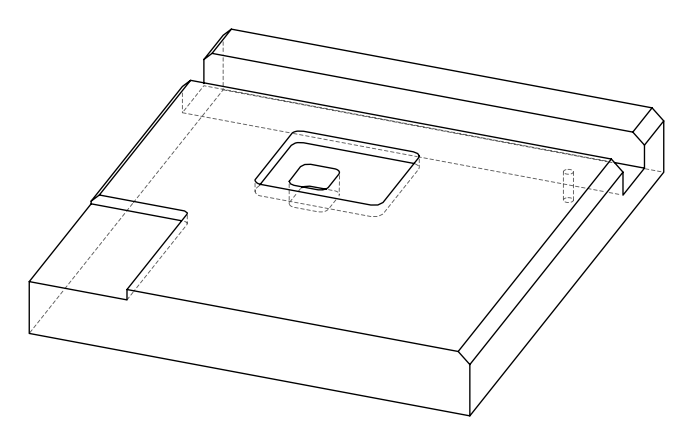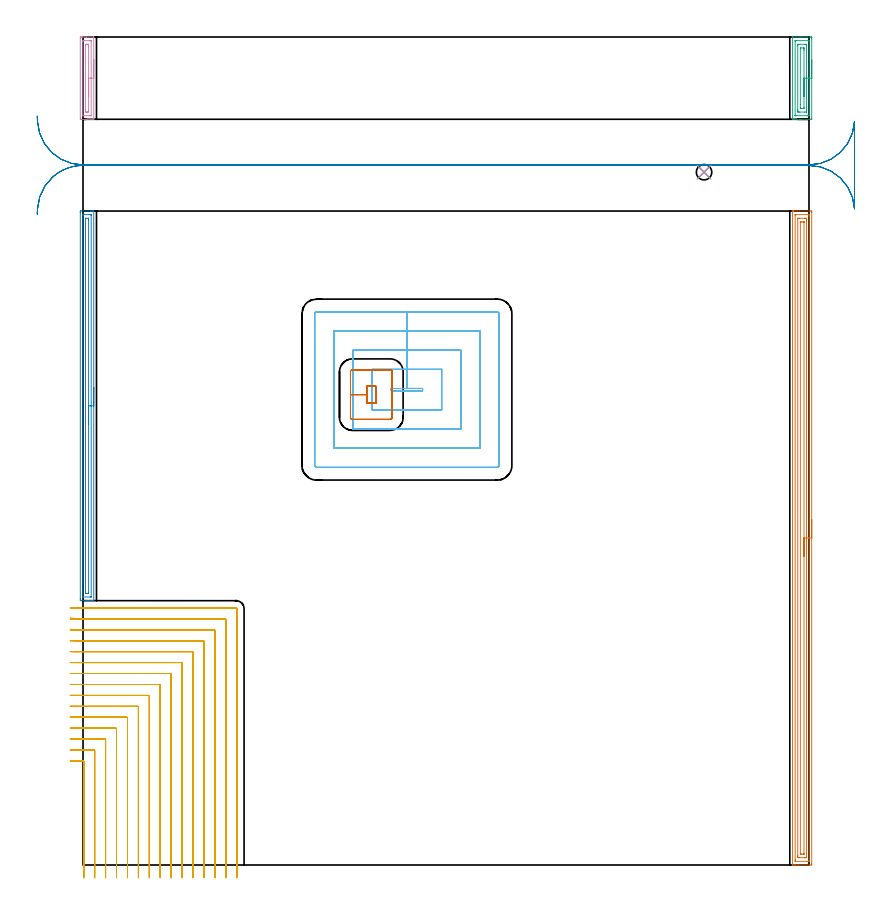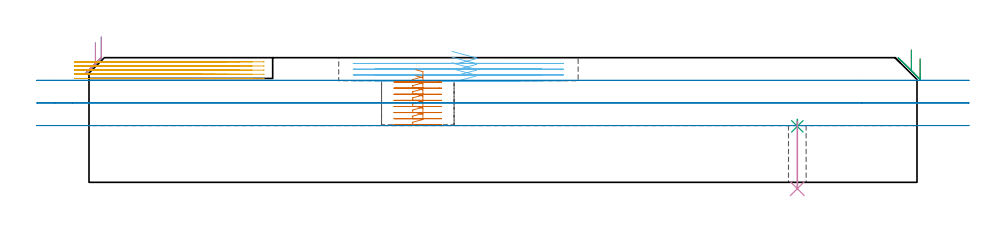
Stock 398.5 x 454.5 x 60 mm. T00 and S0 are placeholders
(PLAN: 10 operations, 6 tool changes, 64.7 min)
(1 AREA_MILL | FG_CHAMFER_SURFACE | UGT0205_001 | 11.73 min | 20121 mm3)
(2 AREA_MILL_1 | FG_CHAMFER_SURFACE_1 | UGT0205_001 | 5.33 min | 6094 mm3)
(3 AREA_MILL_2 | FG_CHAMFER_SURFACE_2 | UGT0205_001 | 1.69 min | 2838 mm3)
(4 AREA_MILL_3 | FG_CHAMFER_SURFACE_3 | UGT0205_001 | 1.28 min | 1365 mm3)
(5 MILL_CORNER_NOTCH_RECTANGULAR | CORNER_NOTCH_RECTANGULAR | NXT0201_009 | Follow Part, ap 2, ae 75% | 25.31 min | 128097 mm3)
(6 MILL_RECTANGULAR_POCKET | POCKET_RECTANGULAR_STRAIGHT | UGT0201_132 | Follow Part, ap 3.5, ae 75% | 8.9 min | 126404 mm3)
(7 MILL_RECTANGULAR_POCKET_1 | POCKET_RECTANGULAR_STRAIGHT_1 | NXT0201_011 | Follow Part, ap 3, ae 75% | 2.93 min | 28093 mm3)
(8 MILL_RECTANGULAR_SLOT | SLOT_RECTANGULAR | UGT0201_020 | Follow Part, ap 12.5, ae 75% | 7.38 min | 654564 mm3)
(9 SPOT_DRILL | STEP1HOLE | NXT0321_9005460120000 | 0.03 min | 59 mm3)
(10 DRILL_THROUGH_HOLE_INTO_CENTER | STEP1HOLE | NXT0301_056 | 0.14 min | 1474 mm3)
(TOOL UGT0205_001 | Chamfer Mill 20 x 3 x 45 deg. | D20 FL50 Z2)
(TOOL NXT0201_009 | ENDMILL 8mm [2P460-0800-NA 1630] | D8 FL26 Z6)
(TOOL UGT0201_132 | Carbide End Mill 14.0 | D14 FL30 Z4)
(TOOL NXT0201_011 | ENDMILL 12mm [2P460-1200-NA 1630] | D12 FL38 Z6)
(TOOL UGT0201_020 | End mill 50 mm | D50 FL50 Z4)
(TOOL NXT0321_9005460120000 | NC Spot Drill, 142deg, 12mm, Carbide, Uncoated | D12 PA142 FL30 Z2)
(TOOL NXT0301_056 | Carbide Drill 8.5mm [860.1-0850-026A1-MM 2214] | D8.5 PA140 FL47 Z2)
(OP 1 AREA_MILL)
G17 G21 G94 G90
T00 M6
G54
G17 G0 G90 X400. Y189.5 S1061 M3
G43 Z70. H0
Z59.5
G94 G1 Y189.462 Z58.628 F250.
Y189.348 Z57.764
Y189.159 Z56.912
Y188.897 Z56.08
Y188.563 Z55.274
Y188.16 Z54.5
Y187.692 Z53.764
Y187.16 Z53.072
Y186.571 Z52.429
Y185.928 Z51.84
Y185.236 Z51.308
Y184.5 Z50.84
Y183.726 Z50.437
Y182.92 Z50.103
Y182.088 Z49.841
Y181.236 Z49.652
Y180.372 Z49.538
Y179.5 Z49.5
X399.999 Y0.632 Z49.501
X399.996 Y0.212 Z49.502
X399.992 Y0.01 Z49.505
X399.584 Y0. Z49.914
X392.553 Z56.942
X391.158 Z58.338
X390.795 Z58.7
X389.844 Z59.656
X389.67 Y0.002 Z59.823
X389.502 Y0.01 Z59.988
X389.5 Y0.185 Z60.
Y358.815
X389.502 Y358.99 Z59.988
X389.67 Y358.998 Z59.823
X389.844 Y359. Z59.656
X390.069 Z59.431
X390.795 Z58.7
X392.037 Z57.46
X393.432 Z56.064
X398.963 Z50.534
X399.584 Y358.995 Z49.914
X399.992 Y358.99 Z49.505
X399.996 Y358.788 Z49.502
X399.999 Y358.368 Z49.501
X400. Y179.5 Z49.5
X398.586 Z50.914
X398.585 Y2.421 Z50.915
X398.581 Y2.035 Z50.919
X398.579 Y2.018 Z50.921
X398.56 Y2.01 Z50.94
X398.487 Y2.004 Z51.013
X398.377 Y2.001 Z51.123
X391.208 Y2. Z58.292
X390.997 Y2.002 Z58.503
X390.962 Y2.005 Z58.538
X390.929 Y2.009 Z58.571
X390.921 Y2.054 Z58.579
X390.916 Y2.298 Z58.584
X390.915 Y2.421 Z58.585
X390.914 Y3.193 Z58.586
X390.915 Y356.579 Z58.585
X390.919 Y356.965 Z58.581
X390.921 Y356.982 Z58.579
X390.94 Y356.99 Z58.56
X391.013 Y356.995 Z58.487
X391.123 Y356.999 Z58.377
X398.292 Y357. Z51.208
X398.503 Y356.998 Z50.997
X398.538 Y356.995 Z50.962
X398.571 Y356.991 Z50.929
X398.579 Y356.946 Z50.921
X398.584 Y356.702 Z50.916
X398.585 Y356.579 Z50.915
X398.586 Y355.807 Z50.914
Y179.5
X397.172 Z52.328
X397.171 Y4.209 Z52.329
X397.17 Y4.095 Z52.33
X397.168 Y4.039 Z52.332
X397.165 Y4.017 Z52.335
X397.146 Y4.007 Z52.354
X396.947 Y4.004 Z52.553
X396.274 Y4. Z53.226
X396.068 Z53.432
X393.432 Z56.068
X392.757 Y4.001 Z56.743
X392.553 Y4.005 Z56.947
X392.353 Y4.01 Z57.147
X392.336 Y4.209 Z57.164
X392.332 Y4.434 Z57.168
X392.329 Y5.104 Z57.171
X392.328 Y5.332 Z57.172
X392.329 Y354.791 Z57.171
X392.33 Y354.905 Z57.17
X392.333 Y354.961 Z57.167
X392.335 Y354.983 Z57.165
X392.354 Y354.993 Z57.146
X392.553 Y354.996 Z56.947
X393.226 Y355. Z56.274
X393.432 Z56.068
X396.068 Z53.432
X396.743 Y354.999 Z52.757
X396.947 Y354.996 Z52.553
X397.147 Y354.99 Z52.353
X397.164 Y354.791 Z52.336
X397.168 Y354.566 Z52.332
X397.171 Y353.896 Z52.329
Y353.668
X397.172 Y179.5 Z52.328
X395.757 Z53.743
Y6.315
X395.755 Y6.122 Z53.745
X395.753 Y6.052 Z53.747
X395.751 Y6.019 Z53.749
X395.736 Y6.01 Z53.764
X395.628 Y6.007 Z53.872
X395.189 Y6. Z54.311
X394.311 Z55.189
X393.872 Y6.006 Z55.628
X393.764 Y6.01 Z55.736
X393.749 Y6.015 Z55.751
X393.747 Y6.032 Z55.753
X393.744 Y6.069 Z55.756
X393.743 Y6.15 Z55.757
Y352.685
X393.745 Y352.878 Z55.755
X393.747 Y352.948 Z55.753
X393.749 Y352.981 Z55.751
X393.764 Y352.99 Z55.736
X393.872 Y352.993 Z55.628
X394.311 Y353. Z55.189
X395.189 Z54.311
X395.628 Y352.994 Z53.872
X395.736 Y352.99 Z53.764
X395.751 Y352.985 Z53.749
X395.753 Y352.968 Z53.747
X395.755 Y352.931 Z53.745
X395.757 Y352.85 Z53.743
Y179.5
Y178.628 Z53.781
Y177.764 Z53.895
Y176.912 Z54.083
Y176.08 Z54.346
Y175.274 Z54.68
Y174.5 Z55.082
Y173.764 Z55.551
Y173.072 Z56.082
Y172.429 Z56.672
Y171.84 Z57.315
Y171.308 Z58.007
Y170.84 Z58.743
Y170.437 Z59.517
Y170.103 Z60.322
Y169.841 Z61.155
Y169.652 Z62.006
Y169.538 Z62.871
Y169.5 Z63.743
G0 Z70.
M5
M2
(OP 2 AREA_MILL_1)
G17 G21 G94 G90
T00 M6
G54
G17 G0 G90 X5.9 Y262.05 S1061 M3
G43 Z70. H0
G94 G1 Y262.012 Z69.128 F250.
Y261.898 Z68.263
Y261.709 Z67.412
Y261.447 Z66.58
Y261.113 Z65.774
Y260.71 Z65.
Y260.242 Z64.264
Y259.71 Z63.572
Y259.121 Z62.929
Y258.478 Z62.34
Y257.786 Z61.808
Y257.05 Z61.34
Y256.276 Z60.937
Y255.47 Z60.603
Y254.638 Z60.341
Y253.787 Z60.152
Y252.922 Z60.038
Y252.05 Z60.
Y145.274
X5.897 Y145.11 Z59.988
X5.849 Y145.107 Z59.94
X5.447 Y145.1 Z59.547
X5.12 Z59.219
X4.427 Z58.522
X3.19 Z57.287
X2.645 Z56.74
X2.027 Z56.122
X-0.918 Y145.101 Z53.179
X-1.165 Y145.103 Z52.932
X-1.491 Y145.108 Z52.606
X-1.494 Y145.143 Z52.604
X-1.499 Y145.72 Z52.601
X-1.5 Y146.304 Z52.6
Y358.07
X-1.499 Y358.38 Z52.601
X-1.494 Y358.957 Z52.604
X-1.492 Y358.992 Z52.606
X-0.918 Y359. Z53.179
X2.645 Z56.74
X4.081 Z58.177
X4.427 Z58.522
X5.12 Z59.219
X5.447 Z59.547
X5.849 Y358.993 Z59.94
X5.897 Y358.99 Z59.988
X5.9 Y358.826 Z60.
Y252.05
X4.486 Z58.586
Y147.449
X4.485 Y147.39 Z58.585
X4.481 Y147.272 Z58.581
X4.471 Y147.11 Z58.571
X4.427 Y147.107 Z58.527
X3.942 Y147.101 Z58.042
X0.379 Z54.479
X-0.027 Y147.107 Z54.073
X-0.078 Y147.11 Z54.022
X-0.084 Y147.331 Z54.016
X-0.085 Y147.449 Z54.015
X-0.086 Y356.651 Z54.014
X-0.085 Y356.71 Z54.015
X-0.081 Y356.828 Z54.019
X-0.071 Y356.99 Z54.029
X-0.027 Y356.993 Z54.073
X0.458 Y356.999 Z54.558
X4.021 Z58.121
X4.427 Y356.993 Z58.527
X4.478 Y356.99 Z58.578
X4.484 Y356.769 Z58.584
X4.485 Y356.651 Z58.585
X4.486 Y252.05 Z58.586
X3.072 Z57.172
X3.071 Y149.295 Z57.171
Y149.188
X3.068 Y149.135 Z57.168
X3.066 Y149.116 Z57.166
X3.033 Y149.11 Z57.133
X2.838 Y149.101 Z56.938
X1.561 Z55.661
X1.431 Y149.105 Z55.531
X1.335 Y149.11 Z55.435
X1.333 Y149.153 Z55.433
X1.33 Y149.295 Z55.43
X1.329 Y149.722 Z55.429
X1.328 Y150.188 Z55.428
X1.329 Y354.805 Z55.429
Y354.912
X1.332 Y354.965 Z55.432
X1.334 Y354.984 Z55.434
X1.367 Y354.99 Z55.467
X1.562 Y354.999 Z55.662
X2.839 Z56.939
X2.968 Y354.995 Z57.068
X3.065 Y354.99 Z57.165
X3.067 Y354.947 Z57.167
X3.07 Y354.805 Z57.17
X3.071 Y354.378 Z57.171
X3.072 Y353.912 Z57.172
Y252.05
Y251.178 Z57.21
Y250.314 Z57.323
Y249.462 Z57.512
Y248.63 Z57.775
Y247.824 Z58.108
Y247.05 Z58.511
Y246.314 Z58.98
Y245.622 Z59.511
Y244.979 Z60.1
Y244.39 Z60.744
Y243.859 Z61.436
Y243.39 Z62.172
Y242.987 Z62.945
Y242.653 Z63.751
Y242.391 Z64.583
Y242.202 Z65.435
Y242.088 Z66.3
Y242.05 Z67.172
G0 Z70.
M5
M2
(OP 3 AREA_MILL_2)
G17 G21 G94 G90
T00 M6
G54
G17 G0 G90 X400. Y441.9 S1061 M3
G43 Z70. H0
Z59.5
G94 G1 Y441.862 Z58.628 F250.
Y441.748 Z57.764
Y441.559 Z56.912
Y441.297 Z56.08
Y440.963 Z55.274
Y440.56 Z54.5
Y440.092 Z53.764
Y439.56 Z53.072
Y438.971 Z52.429
Y438.328 Z51.84
Y437.636 Z51.308
Y436.9 Z50.84
Y436.126 Z50.437
Y435.32 Z50.103
Y434.488 Z49.841
Y433.637 Z49.652
Y432.772 Z49.538
Y431.9 Z49.5
Y409.792
X399.994 Y409.319 Z49.502
X399.991 Y409.31 Z49.505
X399.974 Y409.3 Z49.521
X394.311 Z55.183
X393.53 Z55.968
X393.432 Z56.067
X389.916 Z59.582
X389.59 Y409.302 Z59.908
X389.505 Y409.31 Z59.993
X389.5 Y409.35 Z60.
Y454.45
X389.505 Y454.49 Z59.993
X389.593 Y454.5 Z59.905
X393.53 Z55.969
X394.311 Z55.183
X399.096 Y454.499 Z50.4
X399.584 Y454.496 Z49.912
X399.991 Y454.492 Z49.505
X399.993 Y454.42 Z49.503
X399.998 Y454.008 Z49.502
X400. Y453.59 Z49.5
Y431.9
X398.586 Z50.914
Y411.681
X398.585 Y411.56 Z50.915
X398.581 Y411.37 Z50.919
X398.579 Y411.325 Z50.921
X398.574 Y411.31 Z50.926
X398.516 Y411.307 Z50.984
X398.344 Y411.303 Z51.156
X398.085 Y411.3 Z51.415
X397.826 Z51.674
X391.053 Z58.447
X390.965 Y411.303 Z58.535
X390.932 Y411.306 Z58.568
X390.922 Y411.31 Z58.578
X390.92 Y411.32 Z58.58
X390.917 Y411.359 Z58.583
X390.915 Y411.44 Z58.585
X390.914 Y452.119 Z58.586
X390.915 Y452.24 Z58.585
X390.919 Y452.43 Z58.581
X390.921 Y452.475 Z58.579
X390.926 Y452.49 Z58.574
X390.984 Y452.493 Z58.516
X391.156 Y452.497 Z58.344
X391.415 Y452.5 Z58.085
X391.674 Z57.826
X398.447 Z51.053
X398.535 Y452.497 Z50.965
X398.568 Y452.494 Z50.932
X398.578 Y452.49 Z50.922
X398.58 Y452.48 Z50.92
X398.583 Y452.441 Z50.917
X398.585 Y452.36 Z50.915
X398.586 Y431.9 Z50.914
X397.172 Z52.328
X397.171 Y414.213 Z52.329
X397.17 Y413.989 Z52.33
X397.165 Y413.329 Z52.335
X396.974 Y413.302 Z52.526
X396.947 Y413.301 Z52.553
X396.097 Y413.3 Z53.403
X393.461 Z56.039
X392.581 Y413.301 Z56.919
X392.553 Y413.303 Z56.947
X392.336 Y413.329 Z57.164
X392.332 Y413.551 Z57.168
X392.329 Y414.213 Z57.171
Y414.439
Y449.587
X392.33 Y449.811 Z57.17
X392.336 Y450.471 Z57.164
X392.526 Y450.498 Z56.974
X392.553 Y450.499 Z56.947
X393.403 Y450.5 Z56.097
X396.04 Z53.46
X396.919 Y450.499 Z52.581
X396.947 Y450.497 Z52.553
X397.164 Y450.471 Z52.336
X397.168 Y450.249 Z52.332
X397.171 Y449.587 Z52.329
Y449.361
X397.172 Y431.9 Z52.328
X395.757 Z53.743
Y415.982
X395.755 Y415.413 Z53.745
X395.752 Y415.33 Z53.748
X395.751 Y415.313 Z53.749
X395.739 Y415.31 Z53.761
X395.698 Y415.305 Z53.802
X395.528 Y415.302 Z53.972
X394.109 Y415.3 Z55.391
X393.9 Y415.303 Z55.6
X393.795 Y415.307 Z55.705
X393.75 Y415.31 Z55.75
X393.748 Y415.342 Z55.752
X393.744 Y415.668 Z55.756
X393.743 Y417.438 Z55.757
Y447.818
X393.745 Y448.387 Z55.755
X393.748 Y448.47 Z55.752
X393.749 Y448.487 Z55.751
X393.761 Y448.49 Z55.739
X393.802 Y448.495 Z55.698
X393.972 Y448.498 Z55.528
X395.391 Y448.5 Z54.109
X395.6 Y448.497 Z53.9
X395.705 Y448.493 Z53.795
X395.75 Y448.49 Z53.75
X395.752 Y448.458 Z53.748
X395.756 Y448.133 Z53.744
X395.757 Y447.818 Z53.743
Y447.247
Y431.9
Y431.028 Z53.781
Y430.164 Z53.895
Y429.312 Z54.083
Y428.48 Z54.346
Y427.674 Z54.68
Y426.9 Z55.082
Y426.164 Z55.551
Y425.472 Z56.082
Y424.829 Z56.672
Y424.24 Z57.315
Y423.708 Z58.007
Y423.24 Z58.743
Y422.837 Z59.516
Y422.503 Z60.322
Y422.241 Z61.154
Y422.052 Z62.006
Y421.938 Z62.871
Y421.9 Z63.743
G0 Z70.
M5
M2
(OP 4 AREA_MILL_3)
G17 G21 G94 G90
T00 M6
G54
G17 G0 G90 X5.9 Y441.9 S1061 M3
G43 Z70. H0
G94 G1 Y441.862 Z69.128 F250.
Y441.748 Z68.263
Y441.559 Z67.412
Y441.297 Z66.58
Y440.963 Z65.774
Y440.56 Z65.
Y440.092 Z64.264
Y439.561 Z63.572
Y438.971 Z62.929
Y438.328 Z62.34
Y437.636 Z61.808
Y436.9 Z61.34
Y436.126 Z60.937
Y435.32 Z60.603
Y434.488 Z60.341
Y433.637 Z60.152
Y432.772 Z60.038
Y431.9 Z60.
Y409.349
X5.895 Y409.309 Z59.991
X5.887 Y409.306 Z59.982
X5.77 Y409.3 Z59.868
X1.655 Z55.754
X0.864 Z54.957
X-1.165 Z52.93
X-1.411 Y409.302 Z52.684
X-1.491 Y409.306 Z52.605
X-1.497 Y409.792 Z52.603
X-1.5 Y410.37 Z52.6
Y453.702
X-1.498 Y454.008 Z52.602
X-1.491 Y454.494 Z52.605
X-1.411 Y454.498 Z52.685
X-0.918 Y454.5 Z53.177
X-0.522 Z53.573
X0.864 Z54.957
X1.655 Z55.754
X1.755 Z55.853
X5.77 Z59.868
X5.887 Y454.494 Z59.982
X5.895 Y454.491 Z59.991
X5.9 Y454.45 Z60.
Y431.9
X4.486 Z58.586
Y411.502
X4.485 Y411.444 Z58.585
X4.48 Y411.328 Z58.58
X4.478 Y411.308 Z58.578
X4.475 Y411.305 Z58.575
X4.46 Y411.302 Z58.56
X4.427 Y411.301 Z58.527
X3.798 Y411.3 Z57.898
X0.864 Z54.964
X0.234 Y411.301 Z54.334
X-0.027 Y411.307 Z54.073
X-0.063 Y411.31 Z54.037
X-0.079 Y411.315 Z54.021
X-0.086 Y411.56 Z54.014
Y452.298
X-0.085 Y452.356 Z54.015
X-0.08 Y452.472 Z54.02
X-0.078 Y452.492 Z54.022
X-0.075 Y452.495 Z54.025
X-0.06 Y452.498 Z54.04
X-0.027 Y452.499 Z54.073
X0.602 Y452.5 Z54.702
X3.536 Z57.636
X4.166 Y452.499 Z58.266
X4.427 Y452.493 Z58.527
X4.463 Y452.49 Z58.563
X4.479 Y452.485 Z58.579
X4.486 Y452.24 Z58.586
Y431.9
X3.072 Z57.172
X3.071 Y414.213 Z57.171
X3.07 Y413.792 Z57.17
X3.064 Y413.329 Z57.164
X2.674 Y413.301 Z56.774
X2.645 Y413.3 Z56.745
X1.784 Z55.884
X1.755 Y413.302 Z55.855
X1.336 Y413.329 Z55.436
X1.33 Y413.75 Z55.43
X1.329 Y414.213 Z55.429
X1.328 Y414.636 Z55.428
X1.329 Y449.587 Z55.429
X1.33 Y450.008 Z55.43
X1.336 Y450.471 Z55.436
X1.726 Y450.499 Z55.826
X1.755 Y450.5 Z55.855
X2.616 Z56.716
X2.645 Y450.498 Z56.745
X3.065 Y450.471 Z57.165
X3.07 Y450.05 Z57.17
X3.071 Y449.587 Z57.171
X3.072 Y449.164 Z57.172
Y431.9
Y431.029 Z57.21
Y430.164 Z57.323
Y429.312 Z57.512
Y428.48 Z57.775
Y427.674 Z58.108
Y426.9 Z58.511
Y426.164 Z58.98
Y425.472 Z59.511
Y424.829 Z60.1
Y424.24 Z60.744
Y423.709 Z61.436
Y423.24 Z62.172
Y422.837 Z62.945
Y422.503 Z63.751
Y422.241 Z64.583
Y422.052 Z65.435
Y421.938 Z66.3
Y421.9 Z67.172
G0 Z70.
M5
M2
(OP 5 MILL_CORNER_NOTCH_RECTANGULAR)
G17 G21 G94 G90
T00 M6
G54
G17 G0 G90 X0.4 Y-7. S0 M3
G43 Z70. H1
Z58.
G94 G1 Y-4. F250.
Y56.706 F500.
G3 X0.006 Y57.1 R0.4
G1 X-2.928
G2 X-4. Y57.107 R84.
G1 X-7. Y57.145 F250.
G0 Z70.
X6.4 Y-7.
Z58.
G1 Y-4.
Y62.706 F500.
G3 X6.006 Y63.1 R0.4
G1 X-2.928
G2 X-4. Y63.107 R78.
G1 X-7. Y63.149 F250.
G0 Z70.
X12.4 Y-7.
Z58.
G1 Y-4.
Y68.706 F500.
G3 X12.006 Y69.1 R0.4
G1 X-2.928
G2 X-4. Y69.108 R72.
G1 X-7. Y69.153 F250.
G0 Z70.
X18.4 Y-7.
Z58.
G1 Y-4.
Y74.705 F500.
G3 X18.005 Y75.1 R0.4
G1 X-2.928
G2 X-4. Y75.109 R66.
G1 X-7. Y75.157 F250.
G0 Z70.
X24.4 Y-7.
Z58.
G1 Y-4.
Y80.705 F500.
G3 X24.005 Y81.1 R0.4
G1 X-2.928
G2 X-4. Y81.11 R60.
G1 X-7. Y81.163 F250.
G0 Z70.
X30.4 Y-7.
Z58.
G1 Y-4.
Y86.705 F500.
G3 X30.005 Y87.1 R0.4
G1 X-2.928
G2 X-4. Y87.111 R54.
G1 X-6.999 Y87.17 F250.
G0 Z70.
X36.4 Y-7.
Z58.
G1 Y-4.
Y92.705 F500.
G3 X36.005 Y93.1 R0.4
G1 X-2.928
G2 X-4. Y93.112 R48.
G1 X-6.999 Y93.179 F250.
G0 Z70.
X42.4 Y-7.
Z58.
G1 Y-4.
Y98.704 F500.
G3 X42.004 Y99.1 R0.4
G1 X-2.928
G2 X-4. Y99.114 R42.
G1 X-6.999 Y99.19 F250.
G0 Z70.
X48.4 Y-7.
Z58.
G1 Y-4.
Y104.704 F500.
G3 X48.004 Y105.1 R0.4
G1 X-2.928
G2 X-4. Y105.116 R36.
G1 X-6.999 Y105.205 F250.
G0 Z70.
X54.4 Y-7.
Z58.
G1 Y-4.
Y110.704 F500.
G3 X54.004 Y111.1 R0.4
G1 X-2.928
G2 X-4. Y111.119 R30.
G1 X-6.998 Y111.226 F250.
G0 Z70.
X60.4 Y-7.
Z58.
G1 Y-4.
Y116.704 F500.
G3 X60.004 Y117.1 R0.4
G1 X-2.928
G2 X-4. Y117.124 R24.
G1 X-6.997 Y117.258 F250.
G0 Z70.
X66.4 Y-7.
Z58.
G1 Y-4.
Y122.704 F500.
G3 X66.004 Y123.1 R0.4
G1 X-2.928
G2 X-4. Y123.132 R18.
G1 X-6.995 Y123.311 F250.
G0 Z70.
X72.4 Y-7.
Z58.
G1 Y-4.
Y128.703 F500.
G3 X72.003 Y129.1 R0.4
G1 X-2.928
G2 X-4. Y129.148 R12.
G1 X-6.988 Y129.416 F250.
G0 Z70.
X78.4 Y-7.
Z58.
G1 Y-4.
Y134.703 F500.
G3 X78.003 Y135.1 R0.4
G1 X-2.928
G2 X-4. Y135.197 R6.
G1 X-6.952 Y135.733 F250.
G0 Z70.
X84.4 Y-7.
Z58.
G1 Y-4.
Y140.7 F500.
G3 X84. Y141.1 R0.4
G1 X-2.928
X-5.928 F250.
G0 Z70.
X0.4 Y-7.
Z56.
G1 Y-4.
Y56.706 F500.
G3 X0.006 Y57.1 R0.4
G1 X-3.941
X-4.
X-7. Y57.102 F250.
G0 Z70.
X6.4 Y-7.
Z56.
G1 Y-4.
Y62.706 F500.
G3 X6.006 Y63.1 R0.4
G1 X-3.941
X-4.
X-7. Y63.102 F250.
G0 Z70.
X12.4 Y-7.
Z56.
G1 Y-4.
Y68.706 F500.
G3 X12.006 Y69.1 R0.4
G1 X-3.941
X-4.
X-7. Y69.102 F250.
G0 Z70.
X18.4 Y-7.
Z56.
G1 Y-4.
Y74.705 F500.
G3 X18.005 Y75.1 R0.4
G1 X-3.941
X-4.
X-7. Y75.103 F250.
G0 Z70.
X24.4 Y-7.
Z56.
G1 Y-4.
Y80.705 F500.
G3 X24.005 Y81.1 R0.4
G1 X-3.941
X-4.
X-7. Y81.103 F250.
G0 Z70.
X30.4 Y-7.
Z56.
G1 Y-4.
Y86.705 F500.
G3 X30.005 Y87.1 R0.4
G1 X-3.941
X-4.
X-7. Y87.103 F250.
G0 Z70.
X36.4 Y-7.
Z56.
G1 Y-4.
Y92.705 F500.
G3 X36.005 Y93.1 R0.4
G1 X-3.941
X-4.
X-7. Y93.104 F250.
G0 Z70.
X42.4 Y-7.
Z56.
G1 Y-4.
Y98.704 F500.
G3 X42.004 Y99.1 R0.4
G1 X-3.941
X-4.
X-7. Y99.104 F250.
G0 Z70.
X48.4 Y-7.
Z56.
G1 Y-4.
Y104.704 F500.
G3 X48.004 Y105.1 R0.4
G1 X-3.941
X-4.
X-7. Y105.105 F250.
G0 Z70.
X54.4 Y-7.
Z56.
G1 Y-4.
Y110.704 F500.
G3 X54.004 Y111.1 R0.4
G1 X-3.941
X-4.
X-7. Y111.106 F250.
G0 Z70.
X60.4 Y-7.
Z56.
G1 Y-4.
Y116.704 F500.
G3 X60.004 Y117.1 R0.4
G1 X-3.941
X-4.
X-7. Y117.107 F250.
G0 Z70.
X66.4 Y-7.
Z56.
G1 Y-4.
Y122.704 F500.
G3 X66.004 Y123.1 R0.4
G1 X-3.941
X-4.
X-7. Y123.11 F250.
G0 Z70.
X72.4 Y-7.
Z56.
G1 Y-4.
Y128.703 F500.
G3 X72.003 Y129.1 R0.4
G1 X-3.941
X-4.
X-7. Y129.115 F250.
G0 Z70.
X78.4 Y-7.
Z56.
G1 Y-4.
Y134.703 F500.
G3 X78.003 Y135.1 R0.4
G1 X-3.941
X-4.
X-7. Y135.13 F250.
G0 Z70.
X84.4 Y-7.
Z56.
G1 Y-4.
Y140.7 F500.
G3 X84. Y141.1 R0.4
G1 X-3.941
X-6.941 F250.
G0 Z70.
X0.4 Y-7.
Z54.
G1 Y-4.
Y56.706 F500.
G3 X0.006 Y57.1 R0.4
G1 X-4.
X-7. F250.
G0 Z70.
X6.4 Y-7.
Z54.
G1 Y-4.
Y62.706 F500.
G3 X6.006 Y63.1 R0.4
G1 X-4.
X-7. F250.
G0 Z70.
X12.4 Y-7.
Z54.
G1 Y-4.
Y68.706 F500.
G3 X12.006 Y69.1 R0.4
G1 X-4.
X-7. F250.
G0 Z70.
X18.4 Y-7.
Z54.
G1 Y-4.
Y74.705 F500.
G3 X18.005 Y75.1 R0.4
G1 X-4.
X-7. F250.
G0 Z70.
X24.4 Y-7.
Z54.
G1 Y-4.
Y80.705 F500.
G3 X24.005 Y81.1 R0.4
G1 X-4.
X-7. F250.
G0 Z70.
X30.4 Y-7.
Z54.
G1 Y-4.
Y86.705 F500.
G3 X30.005 Y87.1 R0.4
G1 X-4.
X-7. F250.
G0 Z70.
X36.4 Y-7.
Z54.
G1 Y-4.
Y92.705 F500.
G3 X36.005 Y93.1 R0.4
G1 X-4.
X-7. F250.
G0 Z70.
X42.4 Y-7.
Z54.
G1 Y-4.
Y98.704 F500.
G3 X42.004 Y99.1 R0.4
G1 X-4.
X-7. F250.
G0 Z70.
X48.4 Y-7.
Z54.
G1 Y-4.
Y104.704 F500.
G3 X48.004 Y105.1 R0.4
G1 X-4.
X-7. F250.
G0 Z70.
X54.4 Y-7.
Z54.
G1 Y-4.
Y110.704 F500.
G3 X54.004 Y111.1 R0.4
G1 X-4.
X-7. F250.
G0 Z70.
X60.4 Y-7.
Z54.
G1 Y-4.
Y116.704 F500.
G3 X60.004 Y117.1 R0.4
G1 X-4.
X-7. F250.
G0 Z70.
X66.4 Y-7.
Z54.
G1 Y-4.
Y122.704 F500.
G3 X66.004 Y123.1 R0.4
G1 X-4.
X-7. F250.
G0 Z70.
X72.4 Y-7.
Z54.
G1 Y-4.
Y128.703 F500.
G3 X72.003 Y129.1 R0.4
G1 X-4.
X-7. F250.
G0 Z70.
X78.4 Y-7.
Z54.
G1 Y-4.
Y134.703 F500.
G3 X78.003 Y135.1 R0.4
G1 X-4.
X-7. F250.
G0 Z70.
X84.4 Y-7.
Z54.
G1 Y-4.
Y140.7 F500.
G3 X84. Y141.1 R0.4
G1 X-4.
X-7. F250.
G0 Z70.
X0.4 Y-7.
Z52.
G1 Y-4.
Y56.706 F500.
G3 X0.006 Y57.1 R0.4
G1 X-4.
X-7. F250.
G0 Z70.
X6.4 Y-7.
Z52.
G1 Y-4.
Y62.706 F500.
G3 X6.006 Y63.1 R0.4
G1 X-4.
X-7. F250.
G0 Z70.
X12.4 Y-7.
Z52.
G1 Y-4.
Y68.706 F500.
G3 X12.006 Y69.1 R0.4
G1 X-4.
X-7. F250.
G0 Z70.
X18.4 Y-7.
Z52.
G1 Y-4.
Y74.705 F500.
G3 X18.005 Y75.1 R0.4
G1 X-4.
X-7. F250.
G0 Z70.
X24.4 Y-7.
Z52.
G1 Y-4.
Y80.705 F500.
G3 X24.005 Y81.1 R0.4
G1 X-4.
X-7. F250.
G0 Z70.
X30.4 Y-7.
Z52.
G1 Y-4.
Y86.705 F500.
G3 X30.005 Y87.1 R0.4
G1 X-4.
X-7. F250.
G0 Z70.
X36.4 Y-7.
Z52.
G1 Y-4.
Y92.705 F500.
G3 X36.005 Y93.1 R0.4
G1 X-4.
X-7. F250.
G0 Z70.
X42.4 Y-7.
Z52.
G1 Y-4.
Y98.704 F500.
G3 X42.004 Y99.1 R0.4
G1 X-4.
X-7. F250.
G0 Z70.
X48.4 Y-7.
Z52.
G1 Y-4.
Y104.704 F500.
G3 X48.004 Y105.1 R0.4
G1 X-4.
X-7. F250.
G0 Z70.
X54.4 Y-7.
Z52.
G1 Y-4.
Y110.704 F500.
G3 X54.004 Y111.1 R0.4
G1 X-4.
X-7. F250.
G0 Z70.
X60.4 Y-7.
Z52.
G1 Y-4.
Y116.704 F500.
G3 X60.004 Y117.1 R0.4
G1 X-4.
X-7. F250.
G0 Z70.
X66.4 Y-7.
Z52.
G1 Y-4.
Y122.704 F500.
G3 X66.004 Y123.1 R0.4
G1 X-4.
X-7. F250.
G0 Z70.
X72.4 Y-7.
Z52.
G1 Y-4.
Y128.703 F500.
G3 X72.003 Y129.1 R0.4
G1 X-4.
X-7. F250.
G0 Z70.
X78.4 Y-7.
Z52.
G1 Y-4.
Y134.703 F500.
G3 X78.003 Y135.1 R0.4
G1 X-4.
X-7. F250.
G0 Z70.
X84.4 Y-7.
Z52.
G1 Y-4.
Y140.7 F500.
G3 X84. Y141.1 R0.4
G1 X-4.
X-7. F250.
G0 Z70.
X0.4 Y-7.
Z50.
G1 Y-4.
Y56.706 F500.
G3 X0.006 Y57.1 R0.4
G1 X-4.
X-7. F250.
G0 Z70.
X6.4 Y-7.
Z50.
G1 Y-4.
Y62.706 F500.
G3 X6.006 Y63.1 R0.4
G1 X-4.
X-7. F250.
G0 Z70.
X12.4 Y-7.
Z50.
G1 Y-4.
Y68.706 F500.
G3 X12.006 Y69.1 R0.4
G1 X-4.
X-7. F250.
G0 Z70.
X18.4 Y-7.
Z50.
G1 Y-4.
Y74.705 F500.
G3 X18.005 Y75.1 R0.4
G1 X-4.
X-7. F250.
G0 Z70.
X24.4 Y-7.
Z50.
G1 Y-4.
Y80.705 F500.
G3 X24.005 Y81.1 R0.4
G1 X-4.
X-7. F250.
G0 Z70.
X30.4 Y-7.
Z50.
G1 Y-4.
Y86.705 F500.
G3 X30.005 Y87.1 R0.4
G1 X-4.
X-7. F250.
G0 Z70.
X36.4 Y-7.
Z50.
G1 Y-4.
Y92.705 F500.
G3 X36.005 Y93.1 R0.4
G1 X-4.
X-7. F250.
G0 Z70.
X42.4 Y-7.
Z50.
G1 Y-4.
Y98.704 F500.
G3 X42.004 Y99.1 R0.4
G1 X-4.
X-7. F250.
G0 Z70.
X48.4 Y-7.
Z50.
G1 Y-4.
Y104.704 F500.
G3 X48.004 Y105.1 R0.4
G1 X-4.
X-7. F250.
G0 Z70.
X54.4 Y-7.
Z50.
G1 Y-4.
Y110.704 F500.
G3 X54.004 Y111.1 R0.4
G1 X-4.
X-7. F250.
G0 Z70.
X60.4 Y-7.
Z50.
G1 Y-4.
Y116.704 F500.
G3 X60.004 Y117.1 R0.4
G1 X-4.
X-7. F250.
G0 Z70.
X66.4 Y-7.
Z50.
G1 Y-4.
Y122.704 F500.
G3 X66.004 Y123.1 R0.4
G1 X-4.
X-7. F250.
G0 Z70.
X72.4 Y-7.
Z50.
G1 Y-4.
Y128.703 F500.
G3 X72.003 Y129.1 R0.4
G1 X-4.
X-7. F250.
G0 Z70.
X78.4 Y-7.
Z50.
G1 Y-4.
Y134.703 F500.
G3 X78.003 Y135.1 R0.4
G1 X-4.
X-7. F250.
G0 Z70.
X84.4 Y-7.
Z50.
G1 Y-4.
Y140.7 F500.
G3 X84. Y141.1 R0.4
G1 X-4.
X-7. F250.
G0 Z70.
M5
M2
(OP 6 MILL_RECTANGULAR_POCKET)
G17 G21 G94 G90
T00 M6
G54
G17 G0 G90 X174.748 Y260.3 S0 M3
G43 Z70. H0
Z63.
G94 G1 X186.4 Z59.878 F250.
Y261.6 Z59.529
X177.8 Z57.225
X169.2 F500.
Y260.3
X186.4
Y261.6
X177.8
Y272.1
X158.7
Y249.8
X196.9
Y272.1
X177.8
Y282.6
X148.2
Y239.3
X207.4
Y282.6
X177.8
Y293.1
X137.7
Y228.8
X217.9
Y293.1
X177.8
Y303.6
X128.2
G3 X127.2 Y302.6 R1.
G1 Y219.3
G3 X128.2 Y218.3 R1.
G1 X227.4
G3 X228.4 Y219.3 R1.
G1 Y302.6
G3 X227.4 Y303.6 R1.
G1 X177.8
X176.8
G0 X174.748 Y260.3 Z60.225
G1 X186.4 Z57.103 F250.
Y261.6 Z56.754
X177.8 Z54.45
X169.2 F500.
Y260.3
X186.4
Y261.6
X177.8
Y272.1
X158.7
Y249.8
X196.9
Y272.1
X177.8
Y282.6
X148.2
Y239.3
X207.4
Y282.6
X177.8
Y293.1
X137.7
Y228.8
X217.9
Y293.1
X177.8
Y303.6
X128.2
G3 X127.2 Y302.6 R1.
G1 Y219.3
G3 X128.2 Y218.3 R1.
G1 X227.4
G3 X228.4 Y219.3 R1.
G1 Y302.6
G3 X227.4 Y303.6 R1.
G1 X177.8
X176.8
G0 X174.748 Y260.3 Z57.45
G1 X186.4 Z54.328 F250.
Y261.6 Z53.979
X177.8 Z51.675
X169.2 F500.
Y260.3
X186.4
Y261.6
X177.8
Y272.1
X158.7
Y249.8
X196.9
Y272.1
X177.8
Y282.6
X148.2
Y239.3
X207.4
Y282.6
X177.8
Y293.1
X137.7
Y228.8
X217.9
Y293.1
X177.8
Y303.6
X128.2
G3 X127.2 Y302.6 R1.
G1 Y219.3
G3 X128.2 Y218.3 R1.
G1 X227.4
G3 X228.4 Y219.3 R1.
G1 Y302.6
G3 X227.4 Y303.6 R1.
G1 X177.8
X176.8
G0 X174.748 Y260.3 Z54.675
G1 X186.4 Z51.553 F250.
Y261.6 Z51.204
X177.8 Z48.9
X169.2 F500.
Y260.3
X186.4
Y261.6
X177.8
Y272.1
X158.7
Y249.8
X196.9
Y272.1
X177.8
Y282.6
X148.2
Y239.3
X207.4
Y282.6
X177.8
Y293.1
X137.7
Y228.8
X217.9
Y293.1
X177.8
Y303.6
X128.2
G3 X127.2 Y302.6 R1.
G1 Y219.3
G3 X128.2 Y218.3 R1.
G1 X227.4
G3 X228.4 Y219.3 R1.
G1 Y302.6
G3 X227.4 Y303.6 R1.
G1 X177.8
X176.8
G0 Z70.
M5
M2
(OP 7 MILL_RECTANGULAR_POCKET_1)
G17 G21 G94 G90
T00 M6
G54
G17 G0 G90 X157.245 Y253.6 S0 M3
G43 Z70. H1
Z54.191
G94 G1 X160.7 Z53.265 F250.
Y262.8 Z50.8
X155.8 Z49.487
Y258.2 Z48.254
Y253.6 F500.
X160.7
Y262.8
X155.8
Y258.2
X146.8
Y245.7
G3 X147.9 Y244.6 R1.1
G1 X168.6
G3 X169.7 Y245.7 R1.1
G1 Y270.7
G3 X168.6 Y271.8 R1.1
G1 X147.9
G3 X146.8 Y270.7 R1.1
G1 Y258.2
Y257.2
G0 X157.245 Y253.6 Z51.254
G1 X160.7 Z50.329 F250.
Y262.8 Z47.864
X155.8 Z46.551
Y258.2 Z45.318
Y253.6 F500.
X160.7
Y262.8
X155.8
Y258.2
X146.8
Y245.7
G3 X147.9 Y244.6 R1.1
G1 X168.6
G3 X169.7 Y245.7 R1.1
G1 Y270.7
G3 X168.6 Y271.8 R1.1
G1 X147.9
G3 X146.8 Y270.7 R1.1
G1 Y258.2
Y257.2
G0 X157.245 Y253.6 Z48.318
G1 X160.7 Z47.392 F250.
Y262.8 Z44.927
X155.8 Z43.614
Y258.2 Z42.382
Y253.6 F500.
X160.7
Y262.8
X155.8
Y258.2
X146.8
Y245.7
G3 X147.9 Y244.6 R1.1
G1 X168.6
G3 X169.7 Y245.7 R1.1
G1 Y270.7
G3 X168.6 Y271.8 R1.1
G1 X147.9
G3 X146.8 Y270.7 R1.1
G1 Y258.2
Y257.2
G0 X157.245 Y253.6 Z45.382
G1 X160.7 Z44.456 F250.
Y262.8 Z41.991
X155.8 Z40.678
Y258.2 Z39.445
Y253.6 F500.
X160.7
Y262.8
X155.8
Y258.2
X146.8
Y245.7
G3 X147.9 Y244.6 R1.1
G1 X168.6
G3 X169.7 Y245.7 R1.1
G1 Y270.7
G3 X168.6 Y271.8 R1.1
G1 X147.9
G3 X146.8 Y270.7 R1.1
G1 Y258.2
Y257.2
G0 X157.245 Y253.6 Z42.445
G1 X160.7 Z41.52 F250.
Y262.8 Z39.055
X155.8 Z37.742
Y258.2 Z36.509
Y253.6 F500.
X160.7
Y262.8
X155.8
Y258.2
X146.8
Y245.7
G3 X147.9 Y244.6 R1.1
G1 X168.6
G3 X169.7 Y245.7 R1.1
G1 Y270.7
G3 X168.6 Y271.8 R1.1
G1 X147.9
G3 X146.8 Y270.7 R1.1
G1 Y258.2
Y257.2
G0 X157.245 Y253.6 Z39.509
G1 X160.7 Z38.583 F250.
Y262.8 Z36.118
X155.8 Z34.805
Y258.2 Z33.573
Y253.6 F500.
X160.7
Y262.8
X155.8
Y258.2
X146.8
Y245.7
G3 X147.9 Y244.6 R1.1
G1 X168.6
G3 X169.7 Y245.7 R1.1
G1 Y270.7
G3 X168.6 Y271.8 R1.1
G1 X147.9
G3 X146.8 Y270.7 R1.1
G1 Y258.2
Y257.2
G0 X157.245 Y253.6 Z36.573
G1 X160.7 Z35.647 F250.
Y262.8 Z33.182
X155.8 Z31.869
Y258.2 Z30.636
Y253.6 F500.
X160.7
Y262.8
X155.8
Y258.2
X146.8
Y245.7
G3 X147.9 Y244.6 R1.1
G1 X168.6
G3 X169.7 Y245.7 R1.1
G1 Y270.7
G3 X168.6 Y271.8 R1.1
G1 X147.9
G3 X146.8 Y270.7 R1.1
G1 Y258.2
Y257.2
G0 X157.245 Y253.6 Z33.636
G1 X160.7 Z32.711 F250.
Y262.8 Z30.246
X155.8 Z28.933
Y258.2 Z27.7
Y253.6 F500.
X160.7
Y262.8
X155.8
Y258.2
X146.8
Y245.7
G3 X147.9 Y244.6 R1.1
G1 X168.6
G3 X169.7 Y245.7 R1.1
G1 Y270.7
G3 X168.6 Y271.8 R1.1
G1 X147.9
G3 X146.8 Y270.7 R1.1
G1 Y258.2
Y257.2
G0 Z70.
M5
M2
(OP 8 MILL_RECTANGULAR_SLOT)
G17 G21 G94 G90
T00 M6
G54
G17 G0 G90 X-25.117 Y357.228 S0 M3
G43 Z70. H0
Z49.1
G94 G1 X-24.97 Y360.224 F250.
G2 X-16.518 Y377.765 R25. F500.
X-7.907 Y382.717 R25. F416.
X0. Y384. R25. F321.
G1 X371.955
X398.5 F500.
G2 X423.47 Y360.224 R25.
G1 X423.5
Y408.076
X423.47
G2 X398.5 Y384.3 R25.
G1 X0.
G2 X-24.97 Y408.076 R25.
G1 X-25.117 Y411.072 F250.
G0 Y357.228 Z38.2
G1 X-24.97 Y360.224
G2 X-16.518 Y377.765 R25. F500.
X-7.907 Y382.717 R25. F410.
X0. Y384. R25. F315.
G1 X371.955
X398.5 F500.
G2 X423.47 Y360.224 R25.
G1 X423.5
Y408.076
X423.47
G2 X398.5 Y384.3 R25.
G1 X0.
G2 X-24.97 Y408.076 R25.
G1 X-25.117 Y411.072 F250.
G0 Y357.228 Z27.3
G1 X-24.97 Y360.224
G2 X-16.518 Y377.765 R25. F500.
X-7.907 Y382.717 R25. F416.
X0. Y384. R25. F320.
G1 X371.955
X398.5 F500.
G2 X423.47 Y360.224 R25.
G1 X423.5
Y408.076
X423.47
G2 X398.5 Y384.3 R25.
G1 X0.
G2 X-24.97 Y408.076 R25.
G1 X-25.117 Y411.072 F250.
G0 Z70.
M5
M2
(OP 9 SPOT_DRILL)
G17 G21 G94 G90
T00 M6
G54
G17 G0 G90 X340.9 Y380.3 S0 M3
G43 Z70. H0
G94 G81 G98 Z26.934 F250. R30.3
G80
M5
M2
(OP 10 DRILL_THROUGH_HOLE_INTO_CENTER)
G17 G21 G94 G90
T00 M6
G54
G17 G0 G90 X340.9 Y380.3 S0 M3
G43 Z70. H1
G94 G73 G98 Z-3.047 F250. Q7.587 R29.3
G80
M5
M2
